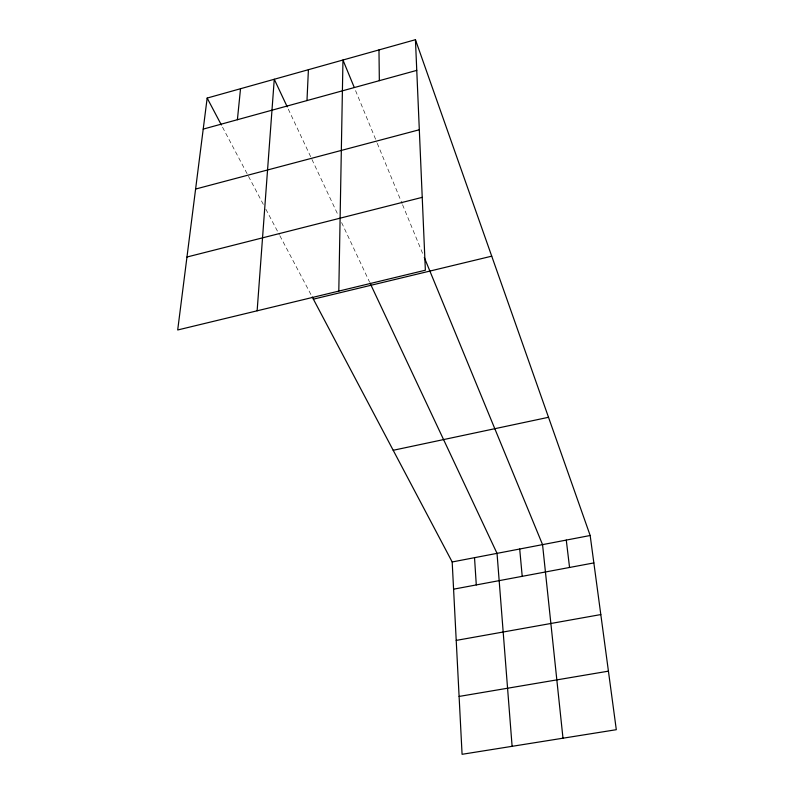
<?xml version="1.0" encoding="UTF-8"?>
<svg xmlns="http://www.w3.org/2000/svg" width="794" height="794" viewBox="0 0 794 794"><rect width="100%" height="100%" fill="white"/><g stroke="black" fill="none" stroke-linecap="round" stroke-linejoin="round"><path stroke-width="0.6" stroke-dasharray="3.97 2.98" d="M222.509 127.139L263.588 204.902M265.831 209.15L279.309 234.677M279.875 235.739L311.655 295.904M288.282 109.086L338.522 216.008M341.599 222.558L369.498 281.93M355.563 90.615L376.813 142.215M377.269 143.327L402.082 203.562M402.538 204.683L422.884 254.07"/><path stroke-width="1.19" d="M338.8 291.1L342.958 60.016L354.164 87.211M306.98 100.57L308.409 69.693M257.137 310.801L274.267 79.261L287.239 106.872M237.396 119.715L240.522 88.72M207.165 98.069L177.697 329.976L425.366 270.208L415.441 39.7L207.165 98.069L221.377 124.986M203.214 129.114L416.761 70.378M195.602 189.051L419.311 129.759M186.967 257.018L422.229 197.349M313.372 299.159L491.724 256.174M393.199 450.287L548.515 417.297M452.183 561.963L590.17 535.503L616.303 729.696L462.078 754.3L452.183 561.963L312.231 296.986M453.582 589.178L593.862 562.916M456.222 640.401L600.81 614.566M459.101 696.437L608.422 671.158M370.014 283.041L497.034 553.358L512.11 746.32M424.284 257.474L542.55 544.634L562.986 738.202M415.441 39.7L590.17 535.503M566.271 540.089L569.556 567.472M519.703 549.011L522.214 576.335M474.524 557.676L476.291 584.93M378.976 49.923L379.343 80.66"/></g></svg>
